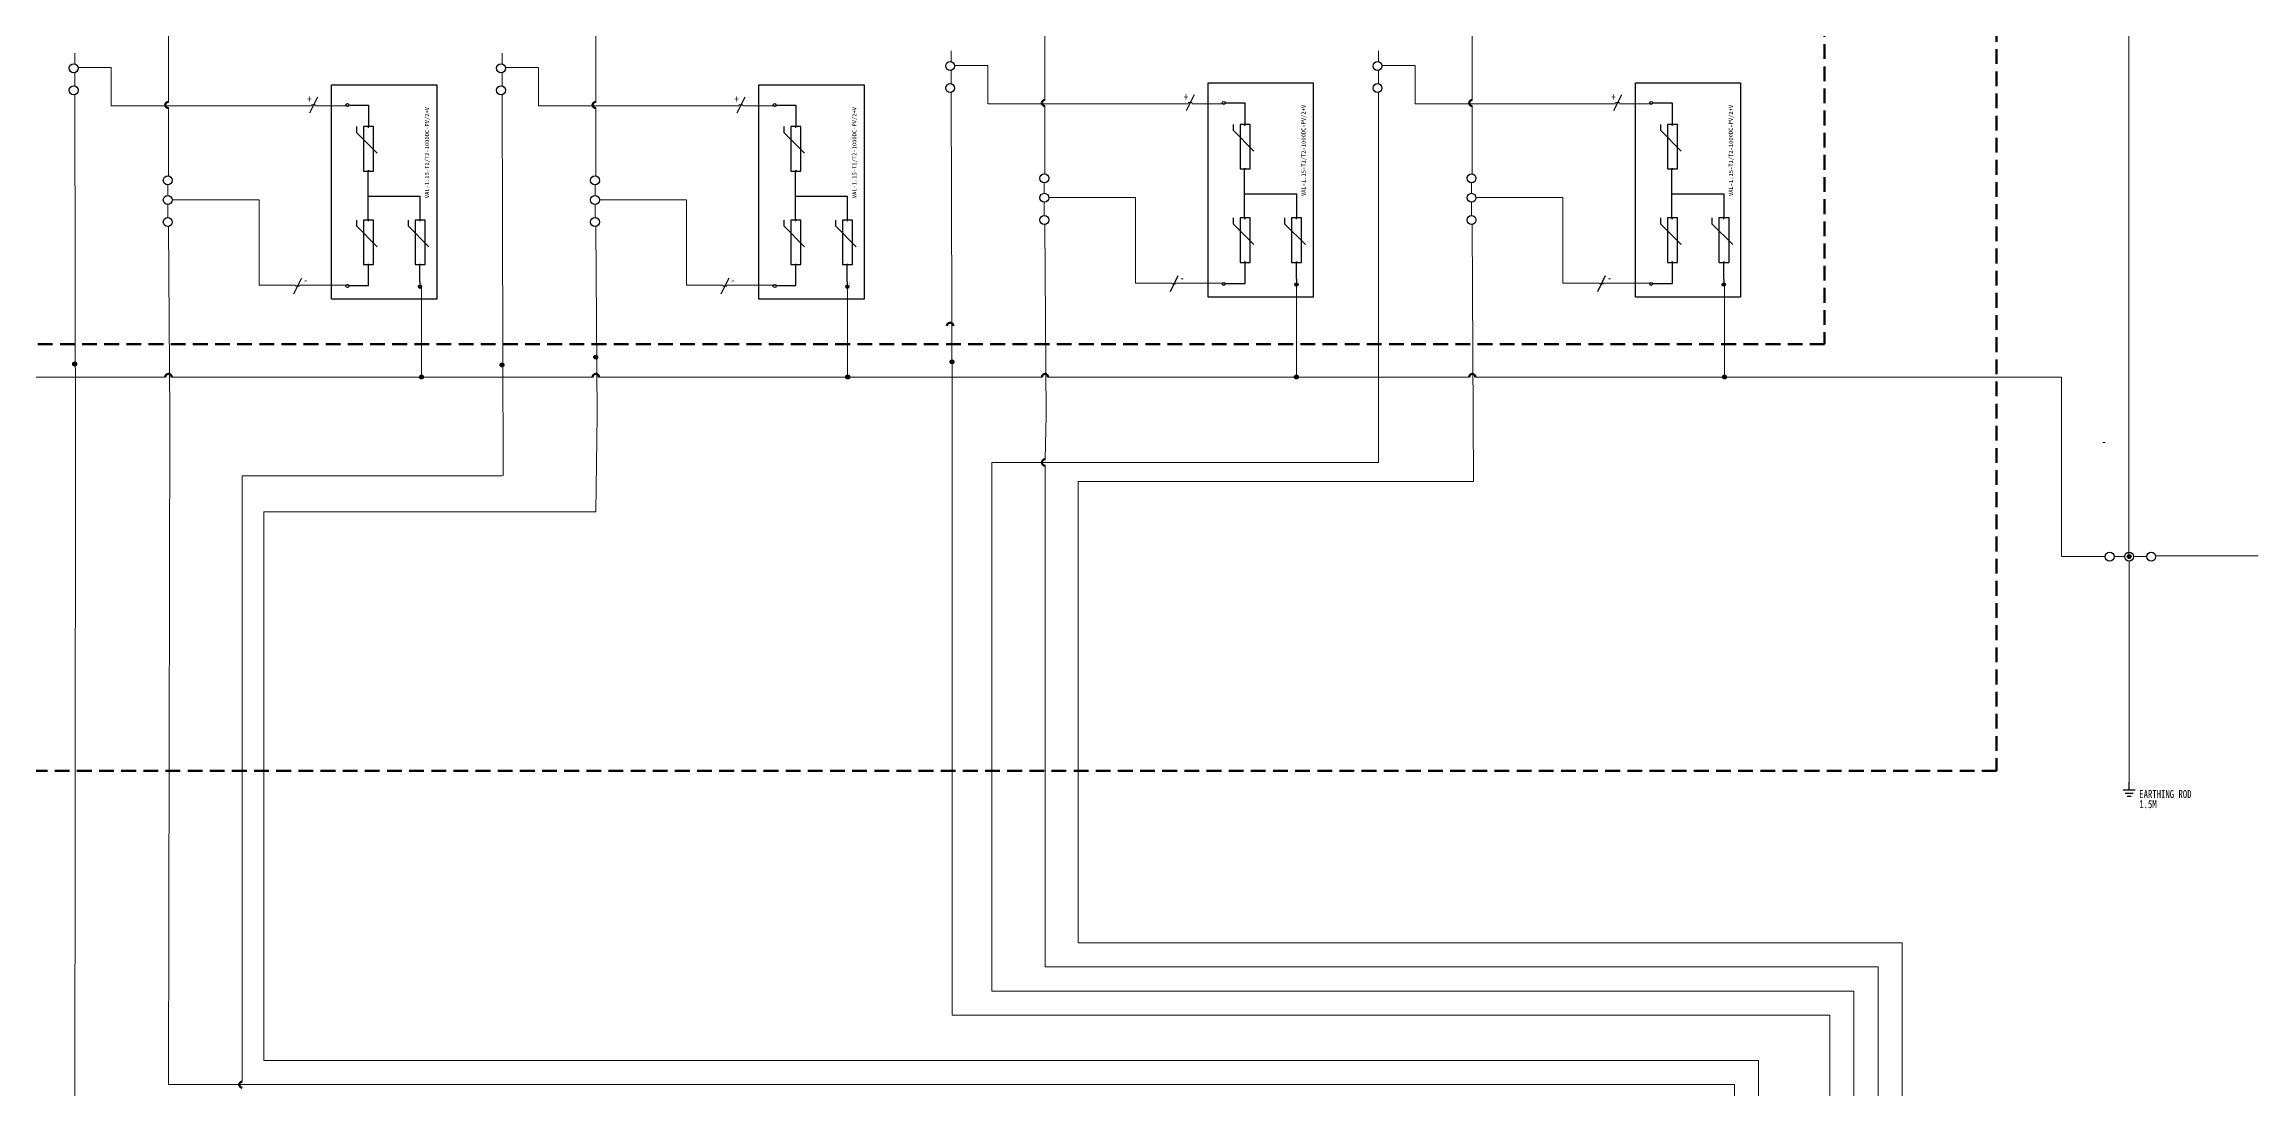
# Model space of a CAD drawing. Header units: millimetres. Extents: x 139 to 1361, y -140 to 1049.
# Drawn here: x 336.9 to 561.2, y 693 to 799 of the extents above; entities that cross this region are included whole.
import ezdxf
from ezdxf.enums import TextEntityAlignment as Align

# ---------------------------------------------------------------- set-up
doc = ezdxf.new("R2010")
doc.units = ezdxf.units.MM
doc.header["$LTSCALE"] = 12
doc.linetypes.add('HIDDEN2', pattern=[0.1875, 0.125, -0.0625])
for name, color, linetype in [('DESC', 1, 'Continuous'), ('GRN_12AWG', 3, 'Continuous'), ('GRY_20AWG', 250, 'Continuous'), ('LOCBOX', 92, 'HIDDEN2'), ('MISC', 2, 'Continuous'), ('RED_10AWG', 1, 'Continuous'), ('RED_12AWG', 1, 'Continuous'), ('SYMS', 7, 'Continuous'), ('TAGS', 51, 'Continuous')]:
    doc.layers.add(name, color=color, linetype=linetype)
doc.styles.get("Standard").update_dxf_attribs({"font": ''})
doc.styles.add('WD', font='')
doc.styles.add('WD_IEC', font='')
doc.styles.get('Standard').set_extended_font_data('SimHei')
doc.styles.get('WD').set_extended_font_data('SimHei')
doc.styles.get('WD_IEC').set_extended_font_data('SimHei')

# ---------------------------------------------------------------- blocks, each defined once
blk = doc.blocks.new('HT0_02')
blk.add_circle((0, 0), 0.0699)
at = {"style": 'WD', "flags": 1}
for tag, p in [('X4TERM01', (-0.07, 0)), ('X2TERM01', (0, 0.07)), ('X1TERM01', (0.07, 0)), ('X8TERM01', (0, -0.07))]:
    blk.add_attdef(tag, p, '', height=0.01, dxfattribs=at)
blk = doc.blocks.new('HGND4')
for p, q in [((0, 0), (10, 0)), ((10, -3.8), (10, 3.8)), ((11.2, -2.5), (11.2, 2.5)), ((12.5, -1.2), (12.5, 1.2))]:
    blk.add_line(p, q)
blk.add_circle((10, 0), 5)
at = {"style": 'WD_IEC'}
for tag, p in [('TAG1', (2.5, 4.6)), ('INST', (2.5, 11.6)), ('LOC', (2.5, 8.1))]:
    blk.add_attdef(tag, text='', height=2.5, dxfattribs=at).set_placement(p, align=Align.RIGHT)
at = {"style": 'WD_IEC', "flags": 1}
blk.add_attdef('X4TERM01', (0, 0), '', height=0.32, dxfattribs=at)
blk = doc.blocks.new('VT0_05')
blk.add_lwpolyline([(0.08, -0.06), (0, 0.08), (-0.08, -0.06)], close=True)
at = {"style": 'WD', "flags": 1}
for tag, p in [('X4TERM01', (-0.05, 0)), ('X2TERM01', (0, 0.08)), ('X1TERM01', (0.05, 0)), ('X8TERM01', (0, -0.06))]:
    blk.add_attdef(tag, p, '', height=0.01, dxfattribs=at)
blk = doc.blocks.new('Lightening Surge Arrestor')
at = {"color": 5}
for p, q in [((0.502, 2.919), (0.502, 2.827)), ((0.502, 2.827), (0.826, 2.503)), ((0.502, 1.459), (0.502, 1.367)), ((1.308, 1.459), (1.308, 1.367)), ((0.502, 1.367), (0.826, 1.043)), ((1.308, 1.367), (1.632, 1.043))]:
    blk.add_line(p, q, dxfattribs=at)
for points in [[(0.112, 3.569), (1.754, 3.569), (1.754, 0.222), (0.112, 0.222)], [(0.768, 2.919), (0.611, 2.919), (0.611, 2.225), (0.768, 2.225)], [(0.768, 1.459), (0.611, 1.459), (0.611, 0.765), (0.768, 0.765)], [(1.574, 1.459), (1.417, 1.459), (1.417, 0.765), (1.574, 0.765)]]:
    blk.add_lwpolyline(points, close=True, dxfattribs=at)
at = {"layer": 'GRY_20AWG'}
blk.add_line((1.492, 0.502), (1.492, 0.468), dxfattribs=at)
at = {"layer": 'RED_12AWG'}
for p, q in [((0.382, 3.255), (0.686, 3.255)), ((0.686, 3.255), (0.686, 2.926)), ((0.69, 2.919), (0.684, 2.919)), ((0.681, 1.459), (0.681, 2.226)), ((0.681, 1.835), (1.492, 1.835)), ((1.492, 1.835), (1.492, 1.466)), ((0.69, 1.459), (0.681, 1.459)), ((0.69, 0.435), (0.69, 0.766)), ((1.492, 0.502), (1.492, 0.757)), ((0.381, 0.435), (0.69, 0.435))]:
    blk.add_line(p, q, dxfattribs=at)
at = {"layer": 'SYMS'}
for name, p, xscale, yscale, zscale in [('HT0_02', (0.358, 3.255), 0.3314421991292846, 0.3314421991292846, 0.3314421991292846), ('VT0_05', (0.686, 2.918), 0.1052161047490845, 0.1052161047490845, 0.1052161047490845), ('VT0_05', (0.686, 1.458), 0.1052161047490845, 0.1052161047490845, 0.1052161047490845), ('HT0_02', (0.69, 1.459), 0.01504368401050088, 0.01504368401050088, 0.01504368401050088), ('VT0_05', (1.492, 1.458), 0.1052161047490845, 0.1052161047490845, 0.1052161047490845), ('HT0_02', (0.358, 0.429), 0.3314421991292846, 0.3314421991292846, 0.3314421991292846)]:
    blk.add_blockref(name, p, dxfattribs=dict(at, xscale=xscale, yscale=yscale, zscale=zscale))
at = {"layer": 'SYMS', "xscale": -0.1052161047490845, "yscale": 0.1052161047490845, "zscale": 0.1052161047490845, "rotation": 180}
for p in [(0.686, 2.226), (0.686, 0.766), (1.492, 0.766)]:
    blk.add_blockref('VT0_05', p, dxfattribs=at)
at = {"layer": 'SYMS'}
ref = blk.add_blockref('HGND4', (1.492, 0.468), dxfattribs=dict(at, xscale=0.005, yscale=0.005, zscale=0.005, rotation=270))
ref.add_attrib('TAG1', 'PE', dxfattribs={"layer": 'TAGS', "height": 0.0125, "rotation": 270, "style": 'WD_IEC'}).set_placement((1.515, 0.455), align=Align.RIGHT)
at = {"color": 5, "insert": (1.57, 1.801), "char_height": 0.065, "attachment_point": 1, "rotation": 90}
blk.add_mtext_dynamic_manual_height_columns('VAL-1.15-T1/T2-1000DC-PV/2+V', width=1.87491, gutter_width=0.325, heights=[0], dxfattribs=at)
for tag, p in [('+', (0.447, 3.312)), ('-', (0.457, 0.49))]:
    blk.add_attdef(tag, p, '', height=0.065)
at = {"color": 5}
blk.add_attdef('VAL-1.15-T1/T2-1000DC-PV/2+V', (1.651, 1.798), '', height=0.065, rotation=90, dxfattribs=at)
blk = doc.blocks.new('VT0_02')
blk.add_circle((0, 0), 0.0699)
at = {"style": 'WD', "flags": 1}
for tag, p in [('X4TERM01', (-0.07, 0)), ('X2TERM01', (0, 0.07)), ('X1TERM01', (0.07, 0)), ('X8TERM01', (0, -0.07))]:
    blk.add_attdef(tag, p, '', height=0.01, dxfattribs=at)
blk = doc.blocks.new('VGND2')
for p, q in [((0, -0.125), (0, 0)), ((0.09375, -0.125), (-0.09375, -0.125)), ((-0.0625, -0.171875), (0.0625, -0.171875)), ((-0.03125, -0.21875), (0.03125, -0.21875))]:
    blk.add_line(p, q)
at = {"style": 'WD', "flags": 1}
for tag in ['ASSYCODE', 'X2TERM01', 'CAT', 'MFG', 'FAMILY']:
    blk.add_attdef(tag, (0, 0), '', height=0.01, dxfattribs=at)
at = {"style": 'WD', "width": 0.8}
for tag, p in [('INST', (0.15625, 0.125)), ('LOC', (0.15625, -0.03125)), ('TAG1', (0.15625, -0.1875)), ('DESC1', (0.15625, -0.34375)), ('DESC2', (0.15625, -0.5))]:
    blk.add_attdef(tag, text='', height=0.125, dxfattribs=at).set_placement(p, align=Align.MIDDLE_LEFT)
blk = doc.blocks.new('HW01')
for p, q in [((0.062, 0.125), (-0.062, -0.125)), ((0.031, 0), (-0.031, 0))]:
    blk.add_line(p, q)
at = {"style": 'WD', "width": 0.7, "flags": 1}
for tag, p in [('INST', (0, 0.357)), ('LOC', (0, 0.188)), ('DESC1', (0, -0.456)), ('XREF', (0, -0.3)), ('DESC2', (0, -0.613))]:
    blk.add_attdef(tag, text='', height=0.125, dxfattribs=at).set_placement(p, align=Align.CENTER)
at = {"style": 'WD', "width": 0.8}
blk.add_attdef('TAG1', text='', height=0.125, dxfattribs=at).set_placement((-0.031, 0.031), align=Align.RIGHT)
at = {"style": 'WD', "flags": 1}
for tag, p in [('X4TERM01', (-0.031, 0)), ('X1TERM01', (0.031, 0))]:
    blk.add_attdef(tag, p, '', height=0.0125, dxfattribs=at)
at = {"style": 'WD'}
for tag, p in [('X2LINK', (0, 0.125)), ('X8LINK', (0, -0.125))]:
    blk.add_attdef(tag, p, '', height=0.01, dxfattribs=at)
at = {"linetype": 'Continuous', "style": 'WD', "flags": 9}
blk.add_attdef('ASSYCODE', text='', height=0.01, dxfattribs=at).set_placement((0.029, 0.042), align=Align.CENTER)
at = {"style": 'WD', "flags": 9}
blk.add_attdef('FAMILY', text='', height=0.01, dxfattribs=at).set_placement((0.023, 0.118), align=Align.CENTER)
at = {"style": 'WD', "width": 0.8}
blk.add_attdef('RATING1', (0.094, 0.031), '', height=0.125, dxfattribs=at)
at = {"style": 'WD', "width": 0.8, "flags": 1}
blk.add_attdef('MFG', text='', height=0.0938, dxfattribs=at).set_placement((-0.125, -0.031), align=Align.TOP_RIGHT)
blk.add_attdef('CAT', text='', height=0.0938, dxfattribs=at).set_placement((0.031, -0.031), align=Align.TOP_LEFT)
blk = doc.blocks.new('WDDOT')
for radius in [0.03, 0.0187, 0.00929]:
    blk.add_circle((0, 0), radius)

msp = doc.modelspace()

# ---------------------------------------------------------------- linework, layer by layer
at = {"layer": 'GRN_12AWG', "lineweight": 13}
for p, q in [((548.71, 746.96), (548.71, 805.76)), ((375.27, 774.4), (375.27, 765.27)), ((418.56, 774.29), (418.56, 765.26)), ((464.14, 774.75), (464.14, 765.34)), ((507.63, 774.54), (507.63, 765.28)), ((307.45, 765.2), (349.24, 765.2)), ((349.89, 765.2), (392.65, 765.2)), ((393.3, 765.2), (438.28, 765.2)), ((438.93, 765.2), (481.69, 765.2)), ((482.34, 765.2), (541.87, 765.2)), ((541.87, 765.2), (541.87, 746.96)), ((541.87, 746.96), (546.29, 746.96)), ((547.2, 746.96), (548.28, 746.96)), ((548.73, 746.96), (548.71, 746.96)), ((549.19, 746.96), (549.19, 746.96)), ((549.19, 746.96), (550.52, 746.96)), ((561.83, 747.05), (551.43, 747.05)), ((548.74, 746.5), (548.74, 724.07))]:
    msp.add_line(p, q, dxfattribs=at)
at = {"layer": 'GRN_12AWG', "lineweight": 90}
for centre in [(349.57, 765.2), (392.97, 765.2), (438.61, 765.2), (482.01, 765.2)]:
    msp.add_arc(centre, 0.325, 0, 180, dxfattribs=at)
at = {"layer": 'GRY_20AWG', "lineweight": 13}
msp.add_line((546.07, 758.54), (546.29, 758.54), dxfattribs=at)
at = {"layer": 'GRY_20AWG', "lineweight": 90}
msp.add_arc((428.97, 770.39), 0.325, 0, 180, dxfattribs=at)
at = {"layer": 'LOCBOX', "color": 5, "lineweight": 90}
msp.add_lwpolyline([(218.76, 890.74), (535.27, 890.74), (535.27, 725.19), (218.76, 725.19)], close=True, dxfattribs=at)
at = {"layer": 'LOCBOX', "color": 1, "lineweight": 90}
msp.add_lwpolyline([(242.47, 801.25), (517.8, 801.25), (517.8, 768.54), (242.47, 768.54)], close=True, dxfattribs=at)
at = {"layer": 'RED_10AWG', "lineweight": 13}
for p, q in [((438.53, 784.93), (438.53, 783.85)), ((481.93, 784.93), (481.93, 783.85)), ((349.5, 784.71), (349.5, 783.63)), ((349.5, 782.73), (349.5, 781.39)), ((392.9, 784.71), (392.9, 783.63)), ((392.9, 782.73), (392.9, 781.39)), ((438.53, 782.94), (438.53, 781.61)), ((481.93, 782.94), (481.93, 781.61))]:
    msp.add_line(p, q, dxfattribs=at)
at = {"layer": 'RED_12AWG', "lineweight": 13}
for p, q in [((349.57, 876.3), (349.57, 793.14)), ((392.98, 876.3), (392.98, 793.14)), ((438.6, 876.52), (438.6, 793.36)), ((482.01, 876.52), (482.01, 793.36)), ((340.05, 798.09), (340.05, 797.02)), ((340.05, 796.11), (340.05, 794.78)), ((343.76, 796.63), (340.4, 796.63)), ((343.76, 792.73), (343.76, 796.63)), ((383.46, 798.09), (383.46, 797.02)), ((383.46, 796.11), (383.46, 794.78)), ((387.17, 796.63), (383.8, 796.63)), ((387.17, 792.73), (387.17, 796.63)), ((429.08, 798.31), (429.08, 797.23)), ((429.08, 796.32), (429.08, 794.99)), ((432.79, 796.84), (429.43, 796.84)), ((432.79, 792.95), (432.79, 796.84)), ((472.49, 798.31), (472.49, 797.23)), ((472.49, 796.32), (472.49, 794.99)), ((476.2, 796.84), (472.83, 796.84)), ((476.2, 792.95), (476.2, 796.84)), ((340.05, 793.87), (340.14, 756.87)), ((383.46, 793.87), (383.55, 755.16)), ((429.08, 794.08), (429.17, 761.08)), ((472.49, 794.08), (472.47, 756.52)), ((364.11, 792.73), (343.76, 792.73)), ((349.57, 792.49), (349.57, 785.62)), ((367.86, 792.73), (364.51, 792.73)), ((407.51, 792.73), (387.17, 792.73)), ((392.98, 792.49), (392.98, 785.62)), ((411.27, 792.73), (407.92, 792.73)), ((453.14, 792.95), (432.79, 792.95)), ((438.6, 792.71), (438.6, 785.84)), ((456.89, 792.95), (453.55, 792.95)), ((496.55, 792.95), (476.2, 792.95)), ((482.01, 792.71), (482.01, 785.84)), ((500.3, 792.95), (496.95, 792.95)), ((358.77, 783.21), (349.95, 783.21)), ((358.77, 774.52), (358.77, 783.21)), ((402.18, 783.21), (393.36, 783.21)), ((402.18, 774.52), (402.18, 783.21)), ((447.8, 783.43), (438.98, 783.43)), ((447.8, 774.74), (447.8, 783.43)), ((491.21, 783.43), (482.39, 783.43)), ((491.21, 774.74), (491.21, 783.43)), ((349.57, 780.48), (349.69, 761.34)), ((392.98, 780.48), (393.1, 761.34)), ((438.6, 780.7), (438.72, 761.34)), ((482.01, 780.7), (482.14, 754.58)), ((362.48, 774.52), (358.77, 774.52)), ((367.87, 774.52), (362.88, 774.52)), ((405.88, 774.52), (402.18, 774.52)), ((411.27, 774.52), (406.29, 774.52)), ((451.51, 774.74), (447.8, 774.74)), ((456.9, 774.74), (451.91, 774.74)), ((494.91, 774.74), (491.21, 774.74)), ((500.31, 774.74), (495.32, 774.74)), ((349.57, 693.34), (349.69, 761.34)), ((392.97, 751.5), (393.1, 761.34)), ((429.16, 700.38), (429.17, 761.08)), ((438.61, 756.84), (438.72, 761.34)), ((340.04, 688.43), (340.14, 756.87)), ((433.2, 702.84), (433.2, 756.52)), ((433.2, 756.52), (472.47, 756.52)), ((438.61, 705.29), (438.61, 756.19)), ((357.07, 693.66), (357.07, 755.16)), ((357.07, 755.16), (383.45, 755.16)), ((441.98, 707.75), (441.98, 754.58)), ((441.98, 754.58), (482.01, 754.58)), ((482.01, 754.58), (482.14, 754.58)), ((359.26, 695.8), (359.26, 751.5)), ((359.26, 751.5), (392.97, 751.5)), ((448.82, 707.75), (441.98, 707.75)), ((525.69, 707.75), (448.82, 707.75)), ((525.69, 671.2), (525.69, 707.75)), ((448.82, 705.29), (438.61, 705.29)), ((523.23, 705.29), (448.82, 705.29)), ((523.23, 671.2), (523.23, 705.29)), ((448.82, 702.84), (433.2, 702.84)), ((520.77, 702.84), (448.82, 702.84)), ((520.77, 671.2), (520.77, 702.84)), ((448.82, 700.38), (429.16, 700.38)), ((518.32, 700.38), (448.82, 700.38)), ((518.32, 671.2), (518.32, 700.38)), ((363.39, 695.8), (359.26, 695.8)), ((511.09, 695.8), (363.39, 695.8)), ((511.09, 671.35), (511.09, 695.8)), ((363.39, 693.34), (349.57, 693.34)), ((508.63, 693.34), (363.39, 693.34)), ((508.63, 671.35), (508.63, 693.34))]:
    msp.add_line(p, q, dxfattribs=at)
at = {"layer": 'RED_12AWG', "lineweight": 90}
for centre in [(349.57, 792.82), (392.98, 792.82), (438.6, 793.03), (482.01, 793.03), (438.61, 756.52), (357.07, 693.34)]:
    msp.add_arc(centre, 0.325, 90, 270, dxfattribs=at)

# ---------------------------------------------------------------- block references
at = {"lineweight": 5, "xscale": 6.503093813421009, "yscale": 6.503093813421009, "zscale": 6.503093813421009}
for p in [(365.41, 771.65), (408.82, 771.65), (454.44, 771.87), (497.85, 771.87)]:
    msp.add_blockref('Lightening Surge Arrestor', p, dxfattribs=at)
at = {"layer": 'SYMS', "lineweight": 5, "xscale": 6.503093813421009, "yscale": 6.503093813421009, "zscale": 6.503093813421009}
for name, p in [('VT0_02', (339.94, 796.56)), ('VT0_02', (383.35, 796.56)), ('VT0_02', (428.97, 796.78)), ('VT0_02', (472.38, 796.78)), ('VT0_02', (339.94, 794.32)), ('VT0_02', (383.35, 794.32)), ('VT0_02', (428.97, 794.54)), ('VT0_02', (472.38, 794.54)), ('VT0_02', (349.5, 785.17)), ('VT0_02', (392.9, 785.17)), ('VT0_02', (438.53, 785.38)), ('VT0_02', (481.93, 785.38)), ('VT0_02', (349.5, 783.18)), ('VT0_02', (392.9, 783.18)), ('VT0_02', (438.53, 783.4)), ('VT0_02', (481.93, 783.4)), ('VT0_02', (349.5, 780.94)), ('VT0_02', (392.9, 780.94)), ('VT0_02', (438.53, 781.15)), ('VT0_02', (481.93, 781.15)), ('WDDOT', (392.97, 767.22)), ('WDDOT', (340.04, 766.52)), ('WDDOT', (375.27, 765.2)), ('WDDOT', (383.45, 766.43)), ('WDDOT', (418.56, 765.2)), ('WDDOT', (429.16, 766.74)), ('WDDOT', (464.14, 765.2)), ('WDDOT', (507.63, 765.2)), ('WDDOT', (548.73, 746.96))]:
    msp.add_blockref(name, p, dxfattribs=at)
at = {"layer": 'SYMS', "lineweight": 5}
ref = msp.add_blockref('HW01', (453.34, 793.03), dxfattribs=dict(at, xscale=6.503093813421009, yscale=6.503093813421009, zscale=6.503093813421009))
ref.add_attrib('TAG1', '+', dxfattribs={"layer": 'TAGS', "height": 0.813, "style": 'WD', "width": 0.8}).set_placement((453.14, 793.24), align=Align.RIGHT)
ref = msp.add_blockref('HW01', (496.75, 793.03), dxfattribs=dict(at, xscale=6.503093813421009, yscale=6.503093813421009, zscale=6.503093813421009))
ref.add_attrib('TAG1', '+', dxfattribs={"layer": 'TAGS', "height": 0.813, "style": 'WD', "width": 0.8}).set_placement((496.55, 793.24), align=Align.RIGHT)
ref = msp.add_blockref('HW01', (364.31, 792.82), dxfattribs=dict(at, xscale=6.503093813421009, yscale=6.503093813421009, zscale=6.503093813421009))
ref.add_attrib('TAG1', '+', dxfattribs={"layer": 'TAGS', "height": 0.813, "style": 'WD', "width": 0.8}).set_placement((364.11, 793.02), align=Align.RIGHT)
ref = msp.add_blockref('HW01', (407.72, 792.82), dxfattribs=dict(at, xscale=6.503093813421009, yscale=6.503093813421009, zscale=6.503093813421009))
ref.add_attrib('TAG1', '+', dxfattribs={"layer": 'TAGS', "height": 0.813, "style": 'WD', "width": 0.8}).set_placement((407.51, 793.02), align=Align.RIGHT)
ref = msp.add_blockref('HW01', (362.68, 774.44), dxfattribs=dict(at, xscale=6.503093813421009, yscale=6.503093813421009, zscale=6.503093813421009))
ref.add_attrib('RATING1', '-', (363.29, 774.64), dxfattribs={"layer": 'MISC', "height": 0.813, "style": 'WD', "width": 0.8})
ref = msp.add_blockref('HW01', (406.08, 774.44), dxfattribs=dict(at, xscale=6.503093813421009, yscale=6.503093813421009, zscale=6.503093813421009))
ref.add_attrib('RATING1', '-', (406.69, 774.64), dxfattribs={"layer": 'MISC', "height": 0.813, "style": 'WD', "width": 0.8})
ref = msp.add_blockref('HW01', (451.71, 774.66), dxfattribs=dict(at, xscale=6.503093813421009, yscale=6.503093813421009, zscale=6.503093813421009))
ref.add_attrib('RATING1', '-', (452.32, 774.86), dxfattribs={"layer": 'MISC', "height": 0.813, "style": 'WD', "width": 0.8})
ref = msp.add_blockref('HW01', (495.12, 774.66), dxfattribs=dict(at, xscale=6.503093813421009, yscale=6.503093813421009, zscale=6.503093813421009))
ref.add_attrib('RATING1', '-', (495.73, 774.86), dxfattribs={"layer": 'MISC', "height": 0.813, "style": 'WD', "width": 0.8})
at = {"layer": 'SYMS', "lineweight": 5, "xscale": 6.503093813421009, "yscale": 6.503093813421009, "zscale": 6.503093813421009, "rotation": 90}
for p in [(546.75, 746.96), (548.73, 746.96), (550.97, 746.96)]:
    msp.add_blockref('VT0_02', p, dxfattribs=at)
at = {"layer": 'SYMS', "lineweight": 5}
ref = msp.add_blockref('VGND2', (548.74, 724.07), dxfattribs=dict(at, xscale=6.503093813421009, yscale=6.503093813421009, zscale=6.503093813421009))
ref.add_attrib('TAG1', 'EARTHING ROD ', dxfattribs={"layer": 'TAGS', "height": 0.8129, "style": 'WD', "width": 0.8}).set_placement((549.76, 722.85), align=Align.MIDDLE_LEFT)
ref.add_attrib('DESC1', '1.5M', dxfattribs={"layer": 'DESC', "height": 0.813, "style": 'WD', "width": 0.8}).set_placement((549.76, 721.83), align=Align.MIDDLE_LEFT)

doc.saveas('drawing.dxf')
